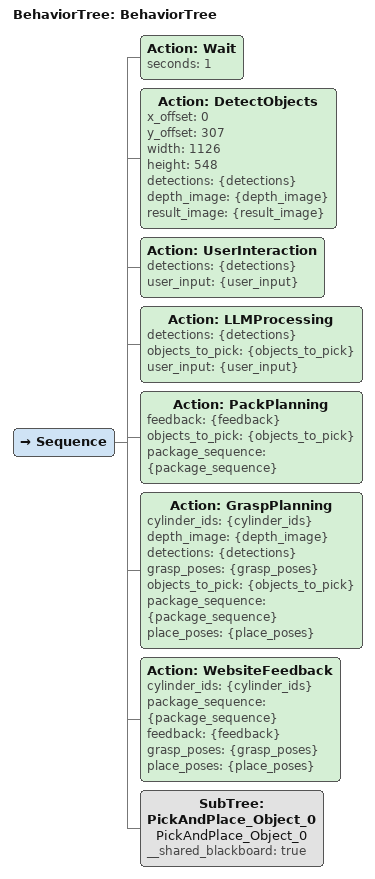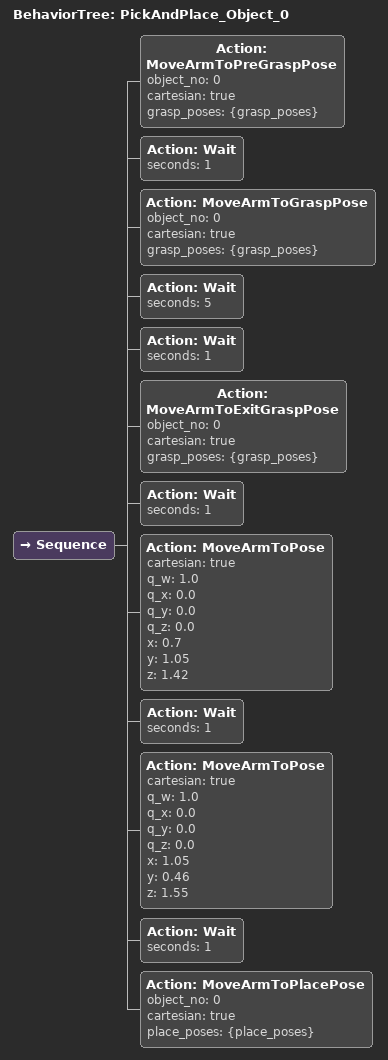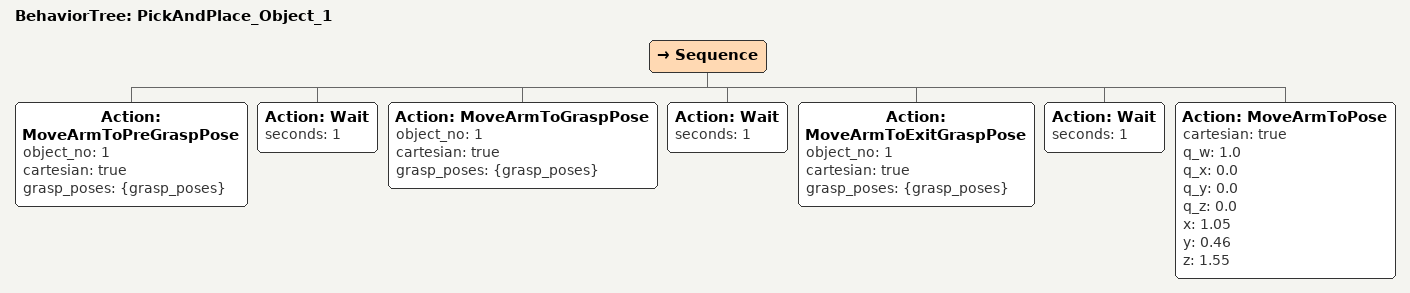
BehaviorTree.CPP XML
<?xml version="1.0"?>
<root main_tree_to_execute="BehaviorTree">
    <BehaviorTree ID="BehaviorTree">
        <Sequence>

            <Action ID="Wait" seconds="1"/>

            <Action ID="DetectObjects" x_offset="0" y_offset="307" width="1126" height="548" detections="{detections}" depth_image="{depth_image}" result_image="{result_image}"/>
            <Action ID="UserInteraction" detections="{detections}" user_input="{user_input}"/>
            <Action ID="LLMProcessing" detections="{detections}" objects_to_pick="{objects_to_pick}" user_input="{user_input}"/>
            <Action ID="PackPlanning" feedback="{feedback}" objects_to_pick="{objects_to_pick}" package_sequence="{package_sequence}"/>
            <Action ID="GraspPlanning" cylinder_ids="{cylinder_ids}" depth_image="{depth_image}" detections="{detections}" grasp_poses="{grasp_poses}" objects_to_pick="{objects_to_pick}" package_sequence="{package_sequence}" place_poses="{place_poses}"/>
            <Action ID="WebsiteFeedback" cylinder_ids="{cylinder_ids}" package_sequence="{package_sequence}" feedback="{feedback}" grasp_poses="{grasp_poses}" place_poses="{place_poses}"/>

            <SubTree ID="PickAndPlace_Object_0" name="PickAndPlace_Object_0" __shared_blackboard="true"/>

        </Sequence>
    </BehaviorTree>
    <BehaviorTree ID="PickAndPlace_Object_0">
        <Sequence>

            <Action ID="MoveArmToPreGraspPose" object_no="0" cartesian="true" grasp_poses="{grasp_poses}"/>

            <Action ID="Wait" seconds="1"/>
            <Action ID="MoveArmToGraspPose" object_no="0" cartesian="true" grasp_poses="{grasp_poses}"/>
            <Action ID="Wait" seconds="5"/>
            <Action ID="Wait" seconds="1"/>

            <Action ID="MoveArmToExitGraspPose" object_no="0" cartesian="true" grasp_poses="{grasp_poses}"/>
            <Action ID="Wait" seconds="1"/>

            <Action ID="MoveArmToPose" cartesian="true" q_w="1.0" q_x="0.0" q_y="0.0" q_z="0.0" x="0.7" y="1.05" z="1.42"/>
            <Action ID="Wait" seconds="1"/>

            <Action ID="MoveArmToPose" cartesian="true" q_w="1.0" q_x="0.0" q_y="0.0" q_z="0.0" x="1.05" y="0.46" z="1.55"/>

            <Action ID="Wait" seconds="1"/>
            <Action ID="MoveArmToPlacePose" object_no="0" cartesian="true" place_poses="{place_poses}"/>
        </Sequence>
    </BehaviorTree>

    <BehaviorTree ID="PickAndPlace_Object_1">
        <Sequence>

            <Action ID="MoveArmToPreGraspPose" object_no="1" cartesian="true" grasp_poses="{grasp_poses}"/>

            <Action ID="Wait" seconds="1"/>
            <Action ID="MoveArmToGraspPose" object_no="1" cartesian="true" grasp_poses="{grasp_poses}"/>
            <Action ID="Wait" seconds="1"/>

            <Action ID="MoveArmToExitGraspPose" object_no="1" cartesian="true" grasp_poses="{grasp_poses}"/>
            <Action ID="Wait" seconds="1"/>

            <Action ID="MoveArmToPose" cartesian="true" q_w="1.0" q_x="0.0" q_y="0.0" q_z="0.0" x="1.05" y="0.46" z="1.55"/>

        </Sequence>
    </BehaviorTree>
</root>
